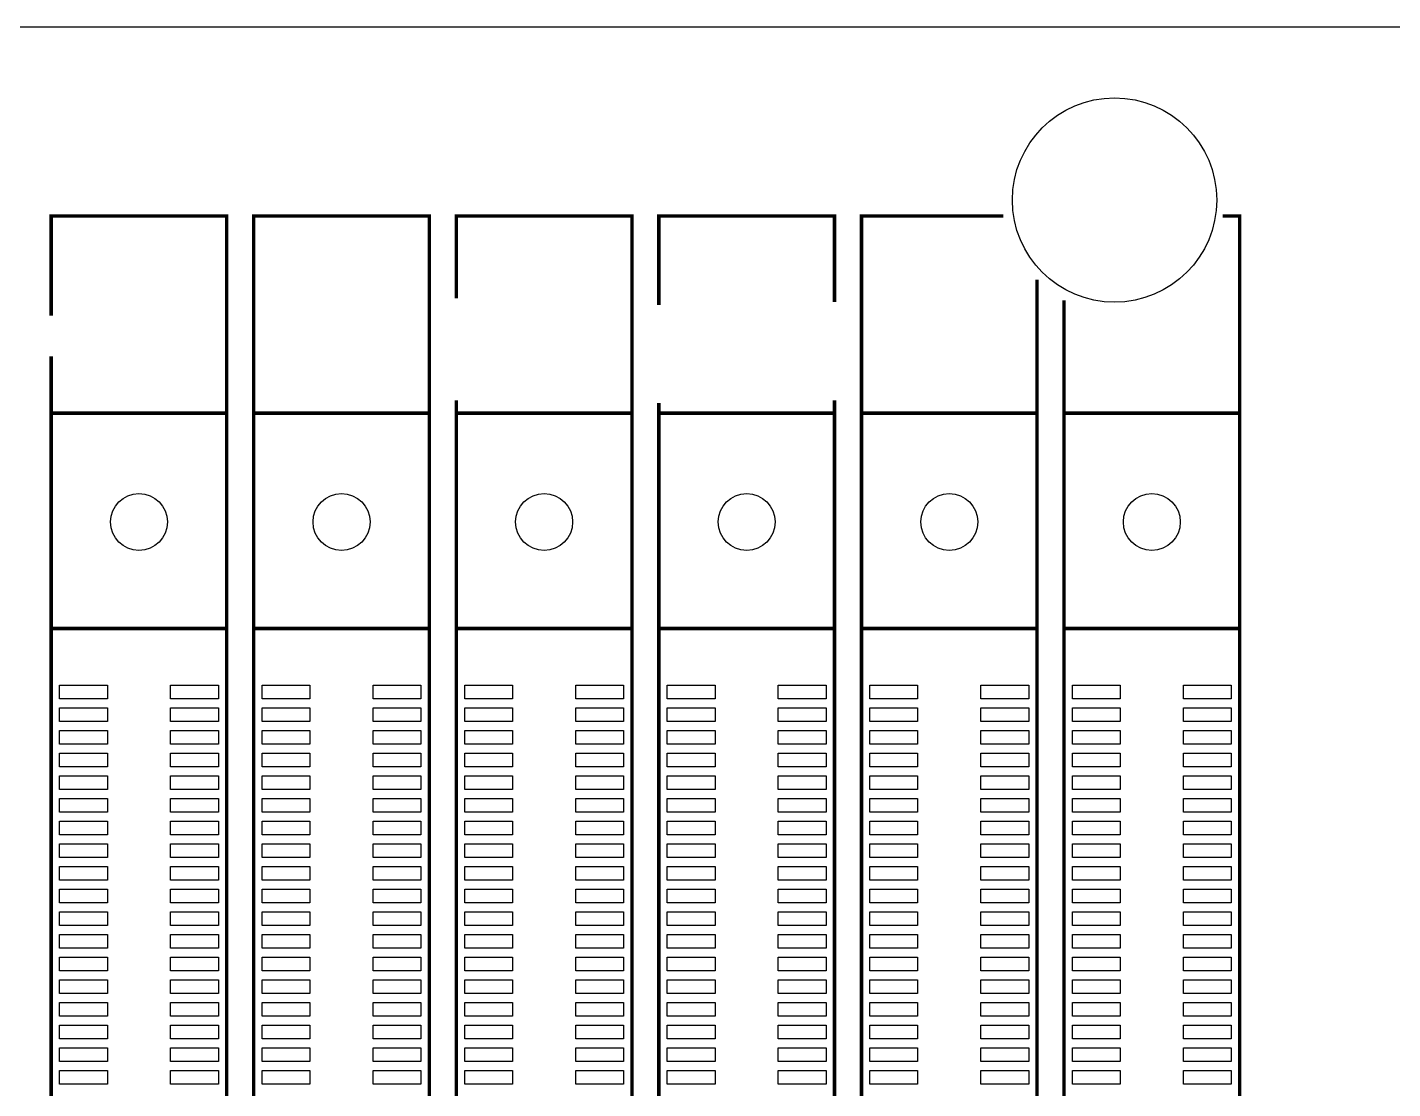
# Model space of a CAD drawing. Extents: x 0 to 344, y -1 to 330.
# Drawn here: x 126.9 to 187.1, y 283.4 to 330.2 of the extents above; entities that cross this region are included whole.
import ezdxf

# ---------------------------------------------------------------- set-up
doc = ezdxf.new("R2010")
doc.units = 0
for name, color, linetype in [('BOARD_GEOMETRY_OUTLINE', 2, 'CONTINUOUS'), ('PACKAGE_GEOMETRY_SILKSCREEN_TOP', 3, 'CONTINUOUS'), ('PIN_TOP', 4, 'CONTINUOUS')]:
    doc.layers.add(name, color=color, linetype=linetype)

msp = doc.modelspace()

# ---------------------------------------------------------------- linework, layer by layer
at = {"layer": 'BOARD_GEOMETRY_OUTLINE'}
msp.add_lwpolyline([(330.2, 328.200004, 0.414214), (328.200004, 330.2), (1.999996, 330.2, 0.414214), (0, 328.200004)], format="xyb", dxfattribs=at)
msp.add_lwpolyline([(0, 328.200004), (0, 1.999996, 0.414214), (1.999996, 0), (328.200004, 0, 0.414214), (330.2, 1.999996), (330.2, 328.200004, 0.414214), (328.200004, 330.2), (1.999996, 330.2, 0.414214)], format="xyb", close=True, dxfattribs=at)
at = {"layer": 'PACKAGE_GEOMETRY_SILKSCREEN_TOP', "const_width": 0.1524}
for points in [[(127.93091, 156.878274), (135.680958, 156.878274), (135.680958, 321.878198), (127.93091, 321.878198), (127.93091, 317.480188)], [(145.810986, 156.878274), (153.561034, 156.878274), (153.561034, 321.878198), (145.810986, 321.878198), (145.810986, 318.243712)], [(162.501072, 318.0842), (162.501072, 321.878198), (154.751024, 321.878198), (154.751024, 317.957454)], [(169.949368, 321.878198), (163.691062, 321.878198), (163.691062, 156.878274)], [(172.6311, 156.878274), (180.381148, 156.878274), (180.381148, 321.878198), (179.632102, 321.878198)], [(163.691062, 156.878274), (171.44111, 156.878274), (171.44111, 319.062608)], [(172.6311, 318.156336), (172.6311, 156.878274)], [(127.93091, 315.683646), (127.93091, 165.259004)], [(145.810986, 313.744102), (145.810986, 156.878274)], [(154.751024, 156.878274), (162.501072, 156.878274), (162.501072, 313.743848)], [(154.751024, 313.63285), (154.751024, 156.878274)], [(127.93091, 313.17819), (135.680958, 313.17819)], [(135.306054, 313.17819), (128.306068, 313.17819)], [(136.870948, 313.17819), (144.620996, 313.17819)], [(144.246092, 313.17819), (137.246106, 313.17819)], [(145.810986, 313.17819), (153.561034, 313.17819)], [(153.18613, 313.17819), (146.186144, 313.17819)], [(154.751024, 313.17819), (162.501072, 313.17819)], [(162.126168, 313.17819), (155.126182, 313.17819)], [(163.691062, 313.17819), (171.44111, 313.17819)], [(171.066206, 313.17819), (164.06622, 313.17819)], [(172.6311, 313.17819), (180.381148, 313.17819)], [(180.006244, 313.17819), (173.006258, 313.17819)], [(127.93091, 303.678336), (135.680958, 303.678336)], [(136.870948, 303.678336), (144.620996, 303.678336)], [(145.810986, 303.678336), (153.561034, 303.678336)], [(154.751024, 303.678336), (162.501072, 303.678336)], [(163.691062, 303.678336), (171.44111, 303.678336)], [(172.6311, 303.678336), (180.381148, 303.678336)]]:
    msp.add_lwpolyline(points, dxfattribs=at)
msp.add_lwpolyline([(136.870948, 156.878274), (144.620996, 156.878274), (144.620996, 321.878198), (136.870948, 321.878198)], close=True, dxfattribs=at)
at = {"layer": 'PIN_TOP'}
for points in [[(130.410204, 300.57344), (128.302004, 300.57344), (128.302004, 301.18304), (130.410204, 301.18304)], [(135.310118, 300.57344), (133.201918, 300.57344), (133.201918, 301.18304), (135.310118, 301.18304)], [(139.350242, 300.57344), (137.242042, 300.57344), (137.242042, 301.18304), (139.350242, 301.18304)], [(144.250156, 300.57344), (142.141956, 300.57344), (142.141956, 301.18304), (144.250156, 301.18304)], [(148.29028, 300.57344), (146.18208, 300.57344), (146.18208, 301.18304), (148.29028, 301.18304)], [(153.190194, 300.57344), (151.081994, 300.57344), (151.081994, 301.18304), (153.190194, 301.18304)], [(157.230318, 300.57344), (155.122118, 300.57344), (155.122118, 301.18304), (157.230318, 301.18304)], [(162.130232, 300.57344), (160.022032, 300.57344), (160.022032, 301.18304), (162.130232, 301.18304)], [(166.170356, 300.57344), (164.062156, 300.57344), (164.062156, 301.18304), (166.170356, 301.18304)], [(171.07027, 300.57344), (168.96207, 300.57344), (168.96207, 301.18304), (171.07027, 301.18304)], [(175.110394, 300.57344), (173.002194, 300.57344), (173.002194, 301.18304), (175.110394, 301.18304)], [(180.010308, 300.57344), (177.902108, 300.57344), (177.902108, 301.18304), (180.010308, 301.18304)], [(130.410204, 299.573442), (128.302004, 299.573442), (128.302004, 300.183042), (130.410204, 300.183042)], [(135.310118, 299.573442), (133.201918, 299.573442), (133.201918, 300.183042), (135.310118, 300.183042)], [(139.350242, 299.573442), (137.242042, 299.573442), (137.242042, 300.183042), (139.350242, 300.183042)], [(144.250156, 299.573442), (142.141956, 299.573442), (142.141956, 300.183042), (144.250156, 300.183042)], [(148.29028, 299.573442), (146.18208, 299.573442), (146.18208, 300.183042), (148.29028, 300.183042)], [(153.190194, 299.573442), (151.081994, 299.573442), (151.081994, 300.183042), (153.190194, 300.183042)], [(157.230318, 299.573442), (155.122118, 299.573442), (155.122118, 300.183042), (157.230318, 300.183042)], [(162.130232, 299.573442), (160.022032, 299.573442), (160.022032, 300.183042), (162.130232, 300.183042)], [(166.170356, 299.573442), (164.062156, 299.573442), (164.062156, 300.183042), (166.170356, 300.183042)], [(171.07027, 299.573442), (168.96207, 299.573442), (168.96207, 300.183042), (171.07027, 300.183042)], [(175.110394, 299.573442), (173.002194, 299.573442), (173.002194, 300.183042), (175.110394, 300.183042)], [(180.010308, 299.573442), (177.902108, 299.573442), (177.902108, 300.183042), (180.010308, 300.183042)], [(130.410204, 298.573444), (128.302004, 298.573444), (128.302004, 299.183044), (130.410204, 299.183044)], [(135.310118, 298.573444), (133.201918, 298.573444), (133.201918, 299.183044), (135.310118, 299.183044)], [(139.350242, 298.573444), (137.242042, 298.573444), (137.242042, 299.183044), (139.350242, 299.183044)], [(144.250156, 298.573444), (142.141956, 298.573444), (142.141956, 299.183044), (144.250156, 299.183044)], [(148.29028, 298.573444), (146.18208, 298.573444), (146.18208, 299.183044), (148.29028, 299.183044)], [(153.190194, 298.573444), (151.081994, 298.573444), (151.081994, 299.183044), (153.190194, 299.183044)], [(157.230318, 298.573444), (155.122118, 298.573444), (155.122118, 299.183044), (157.230318, 299.183044)], [(162.130232, 298.573444), (160.022032, 298.573444), (160.022032, 299.183044), (162.130232, 299.183044)], [(166.170356, 298.573444), (164.062156, 298.573444), (164.062156, 299.183044), (166.170356, 299.183044)], [(171.07027, 298.573444), (168.96207, 298.573444), (168.96207, 299.183044), (171.07027, 299.183044)], [(175.110394, 298.573444), (173.002194, 298.573444), (173.002194, 299.183044), (175.110394, 299.183044)], [(180.010308, 298.573444), (177.902108, 298.573444), (177.902108, 299.183044), (180.010308, 299.183044)], [(130.410204, 297.573446), (128.302004, 297.573446), (128.302004, 298.183046), (130.410204, 298.183046)], [(135.310118, 297.573446), (133.201918, 297.573446), (133.201918, 298.183046), (135.310118, 298.183046)], [(139.350242, 297.573446), (137.242042, 297.573446), (137.242042, 298.183046), (139.350242, 298.183046)], [(144.250156, 297.573446), (142.141956, 297.573446), (142.141956, 298.183046), (144.250156, 298.183046)], [(148.29028, 297.573446), (146.18208, 297.573446), (146.18208, 298.183046), (148.29028, 298.183046)], [(153.190194, 297.573446), (151.081994, 297.573446), (151.081994, 298.183046), (153.190194, 298.183046)], [(157.230318, 297.573446), (155.122118, 297.573446), (155.122118, 298.183046), (157.230318, 298.183046)], [(162.130232, 297.573446), (160.022032, 297.573446), (160.022032, 298.183046), (162.130232, 298.183046)], [(166.170356, 297.573446), (164.062156, 297.573446), (164.062156, 298.183046), (166.170356, 298.183046)], [(171.07027, 297.573446), (168.96207, 297.573446), (168.96207, 298.183046), (171.07027, 298.183046)], [(175.110394, 297.573446), (173.002194, 297.573446), (173.002194, 298.183046), (175.110394, 298.183046)], [(180.010308, 297.573446), (177.902108, 297.573446), (177.902108, 298.183046), (180.010308, 298.183046)], [(130.410204, 296.573448), (128.302004, 296.573448), (128.302004, 297.183048), (130.410204, 297.183048)], [(135.310118, 296.573448), (133.201918, 296.573448), (133.201918, 297.183048), (135.310118, 297.183048)], [(139.350242, 296.573448), (137.242042, 296.573448), (137.242042, 297.183048), (139.350242, 297.183048)], [(144.250156, 296.573448), (142.141956, 296.573448), (142.141956, 297.183048), (144.250156, 297.183048)], [(148.29028, 296.573448), (146.18208, 296.573448), (146.18208, 297.183048), (148.29028, 297.183048)], [(153.190194, 296.573448), (151.081994, 296.573448), (151.081994, 297.183048), (153.190194, 297.183048)], [(157.230318, 296.573448), (155.122118, 296.573448), (155.122118, 297.183048), (157.230318, 297.183048)], [(162.130232, 296.573448), (160.022032, 296.573448), (160.022032, 297.183048), (162.130232, 297.183048)], [(166.170356, 296.573448), (164.062156, 296.573448), (164.062156, 297.183048), (166.170356, 297.183048)], [(171.07027, 296.573448), (168.96207, 296.573448), (168.96207, 297.183048), (171.07027, 297.183048)], [(175.110394, 296.573448), (173.002194, 296.573448), (173.002194, 297.183048), (175.110394, 297.183048)], [(180.010308, 296.573448), (177.902108, 296.573448), (177.902108, 297.183048), (180.010308, 297.183048)], [(130.410204, 295.57345), (128.302004, 295.57345), (128.302004, 296.18305), (130.410204, 296.18305)], [(135.310118, 295.57345), (133.201918, 295.57345), (133.201918, 296.18305), (135.310118, 296.18305)], [(139.350242, 295.57345), (137.242042, 295.57345), (137.242042, 296.18305), (139.350242, 296.18305)], [(144.250156, 295.57345), (142.141956, 295.57345), (142.141956, 296.18305), (144.250156, 296.18305)], [(148.29028, 295.57345), (146.18208, 295.57345), (146.18208, 296.18305), (148.29028, 296.18305)], [(153.190194, 295.57345), (151.081994, 295.57345), (151.081994, 296.18305), (153.190194, 296.18305)], [(157.230318, 295.57345), (155.122118, 295.57345), (155.122118, 296.18305), (157.230318, 296.18305)], [(162.130232, 295.57345), (160.022032, 295.57345), (160.022032, 296.18305), (162.130232, 296.18305)], [(166.170356, 295.57345), (164.062156, 295.57345), (164.062156, 296.18305), (166.170356, 296.18305)], [(171.07027, 295.57345), (168.96207, 295.57345), (168.96207, 296.18305), (171.07027, 296.18305)], [(175.110394, 295.57345), (173.002194, 295.57345), (173.002194, 296.18305), (175.110394, 296.18305)], [(180.010308, 295.57345), (177.902108, 295.57345), (177.902108, 296.18305), (180.010308, 296.18305)], [(130.410204, 294.573452), (128.302004, 294.573452), (128.302004, 295.183052), (130.410204, 295.183052)], [(135.310118, 294.573452), (133.201918, 294.573452), (133.201918, 295.183052), (135.310118, 295.183052)], [(139.350242, 294.573452), (137.242042, 294.573452), (137.242042, 295.183052), (139.350242, 295.183052)], [(144.250156, 294.573452), (142.141956, 294.573452), (142.141956, 295.183052), (144.250156, 295.183052)], [(148.29028, 294.573452), (146.18208, 294.573452), (146.18208, 295.183052), (148.29028, 295.183052)], [(153.190194, 294.573452), (151.081994, 294.573452), (151.081994, 295.183052), (153.190194, 295.183052)], [(157.230318, 294.573452), (155.122118, 294.573452), (155.122118, 295.183052), (157.230318, 295.183052)], [(162.130232, 294.573452), (160.022032, 294.573452), (160.022032, 295.183052), (162.130232, 295.183052)], [(166.170356, 294.573452), (164.062156, 294.573452), (164.062156, 295.183052), (166.170356, 295.183052)], [(171.07027, 294.573452), (168.96207, 294.573452), (168.96207, 295.183052), (171.07027, 295.183052)], [(175.110394, 294.573452), (173.002194, 294.573452), (173.002194, 295.183052), (175.110394, 295.183052)], [(180.010308, 294.573452), (177.902108, 294.573452), (177.902108, 295.183052), (180.010308, 295.183052)], [(130.410204, 293.573454), (128.302004, 293.573454), (128.302004, 294.183054), (130.410204, 294.183054)], [(135.310118, 293.573454), (133.201918, 293.573454), (133.201918, 294.183054), (135.310118, 294.183054)], [(139.350242, 293.573454), (137.242042, 293.573454), (137.242042, 294.183054), (139.350242, 294.183054)], [(144.250156, 293.573454), (142.141956, 293.573454), (142.141956, 294.183054), (144.250156, 294.183054)], [(148.29028, 293.573454), (146.18208, 293.573454), (146.18208, 294.183054), (148.29028, 294.183054)], [(153.190194, 293.573454), (151.081994, 293.573454), (151.081994, 294.183054), (153.190194, 294.183054)], [(157.230318, 293.573454), (155.122118, 293.573454), (155.122118, 294.183054), (157.230318, 294.183054)], [(162.130232, 293.573454), (160.022032, 293.573454), (160.022032, 294.183054), (162.130232, 294.183054)], [(166.170356, 293.573454), (164.062156, 293.573454), (164.062156, 294.183054), (166.170356, 294.183054)], [(171.07027, 293.573454), (168.96207, 293.573454), (168.96207, 294.183054), (171.07027, 294.183054)], [(175.110394, 293.573454), (173.002194, 293.573454), (173.002194, 294.183054), (175.110394, 294.183054)], [(180.010308, 293.573454), (177.902108, 293.573454), (177.902108, 294.183054), (180.010308, 294.183054)], [(130.410204, 292.573456), (128.302004, 292.573456), (128.302004, 293.183056), (130.410204, 293.183056)], [(135.310118, 292.573456), (133.201918, 292.573456), (133.201918, 293.183056), (135.310118, 293.183056)], [(139.350242, 292.573456), (137.242042, 292.573456), (137.242042, 293.183056), (139.350242, 293.183056)], [(144.250156, 292.573456), (142.141956, 292.573456), (142.141956, 293.183056), (144.250156, 293.183056)], [(148.29028, 292.573456), (146.18208, 292.573456), (146.18208, 293.183056), (148.29028, 293.183056)], [(153.190194, 292.573456), (151.081994, 292.573456), (151.081994, 293.183056), (153.190194, 293.183056)], [(157.230318, 292.573456), (155.122118, 292.573456), (155.122118, 293.183056), (157.230318, 293.183056)], [(162.130232, 292.573456), (160.022032, 292.573456), (160.022032, 293.183056), (162.130232, 293.183056)], [(166.170356, 292.573456), (164.062156, 292.573456), (164.062156, 293.183056), (166.170356, 293.183056)], [(171.07027, 292.573456), (168.96207, 292.573456), (168.96207, 293.183056), (171.07027, 293.183056)], [(175.110394, 292.573456), (173.002194, 292.573456), (173.002194, 293.183056), (175.110394, 293.183056)], [(180.010308, 292.573456), (177.902108, 292.573456), (177.902108, 293.183056), (180.010308, 293.183056)], [(130.410204, 291.573458), (128.302004, 291.573458), (128.302004, 292.183058), (130.410204, 292.183058)], [(135.310118, 291.573458), (133.201918, 291.573458), (133.201918, 292.183058), (135.310118, 292.183058)], [(139.350242, 291.573458), (137.242042, 291.573458), (137.242042, 292.183058), (139.350242, 292.183058)], [(144.250156, 291.573458), (142.141956, 291.573458), (142.141956, 292.183058), (144.250156, 292.183058)], [(148.29028, 291.573458), (146.18208, 291.573458), (146.18208, 292.183058), (148.29028, 292.183058)], [(153.190194, 291.573458), (151.081994, 291.573458), (151.081994, 292.183058), (153.190194, 292.183058)], [(157.230318, 291.573458), (155.122118, 291.573458), (155.122118, 292.183058), (157.230318, 292.183058)], [(162.130232, 291.573458), (160.022032, 291.573458), (160.022032, 292.183058), (162.130232, 292.183058)], [(166.170356, 291.573458), (164.062156, 291.573458), (164.062156, 292.183058), (166.170356, 292.183058)], [(171.07027, 291.573458), (168.96207, 291.573458), (168.96207, 292.183058), (171.07027, 292.183058)], [(175.110394, 291.573458), (173.002194, 291.573458), (173.002194, 292.183058), (175.110394, 292.183058)], [(180.010308, 291.573458), (177.902108, 291.573458), (177.902108, 292.183058), (180.010308, 292.183058)], [(130.410204, 290.57346), (128.302004, 290.57346), (128.302004, 291.18306), (130.410204, 291.18306)], [(135.310118, 290.57346), (133.201918, 290.57346), (133.201918, 291.18306), (135.310118, 291.18306)], [(139.350242, 290.57346), (137.242042, 290.57346), (137.242042, 291.18306), (139.350242, 291.18306)], [(144.250156, 290.57346), (142.141956, 290.57346), (142.141956, 291.18306), (144.250156, 291.18306)], [(148.29028, 290.57346), (146.18208, 290.57346), (146.18208, 291.18306), (148.29028, 291.18306)], [(153.190194, 290.57346), (151.081994, 290.57346), (151.081994, 291.18306), (153.190194, 291.18306)], [(157.230318, 290.57346), (155.122118, 290.57346), (155.122118, 291.18306), (157.230318, 291.18306)], [(162.130232, 290.57346), (160.022032, 290.57346), (160.022032, 291.18306), (162.130232, 291.18306)], [(166.170356, 290.57346), (164.062156, 290.57346), (164.062156, 291.18306), (166.170356, 291.18306)], [(171.07027, 290.57346), (168.96207, 290.57346), (168.96207, 291.18306), (171.07027, 291.18306)], [(175.110394, 290.57346), (173.002194, 290.57346), (173.002194, 291.18306), (175.110394, 291.18306)], [(180.010308, 290.57346), (177.902108, 290.57346), (177.902108, 291.18306), (180.010308, 291.18306)], [(130.410204, 289.573462), (128.302004, 289.573462), (128.302004, 290.183062), (130.410204, 290.183062)], [(135.310118, 289.573462), (133.201918, 289.573462), (133.201918, 290.183062), (135.310118, 290.183062)], [(139.350242, 289.573462), (137.242042, 289.573462), (137.242042, 290.183062), (139.350242, 290.183062)], [(144.250156, 289.573462), (142.141956, 289.573462), (142.141956, 290.183062), (144.250156, 290.183062)], [(148.29028, 289.573462), (146.18208, 289.573462), (146.18208, 290.183062), (148.29028, 290.183062)], [(153.190194, 289.573462), (151.081994, 289.573462), (151.081994, 290.183062), (153.190194, 290.183062)], [(157.230318, 289.573462), (155.122118, 289.573462), (155.122118, 290.183062), (157.230318, 290.183062)], [(162.130232, 289.573462), (160.022032, 289.573462), (160.022032, 290.183062), (162.130232, 290.183062)], [(166.170356, 289.573462), (164.062156, 289.573462), (164.062156, 290.183062), (166.170356, 290.183062)], [(171.07027, 289.573462), (168.96207, 289.573462), (168.96207, 290.183062), (171.07027, 290.183062)], [(175.110394, 289.573462), (173.002194, 289.573462), (173.002194, 290.183062), (175.110394, 290.183062)], [(180.010308, 289.573462), (177.902108, 289.573462), (177.902108, 290.183062), (180.010308, 290.183062)], [(130.410204, 288.573464), (128.302004, 288.573464), (128.302004, 289.183064), (130.410204, 289.183064)], [(135.310118, 288.573464), (133.201918, 288.573464), (133.201918, 289.183064), (135.310118, 289.183064)], [(139.350242, 288.573464), (137.242042, 288.573464), (137.242042, 289.183064), (139.350242, 289.183064)], [(144.250156, 288.573464), (142.141956, 288.573464), (142.141956, 289.183064), (144.250156, 289.183064)], [(148.29028, 288.573464), (146.18208, 288.573464), (146.18208, 289.183064), (148.29028, 289.183064)], [(153.190194, 288.573464), (151.081994, 288.573464), (151.081994, 289.183064), (153.190194, 289.183064)], [(157.230318, 288.573464), (155.122118, 288.573464), (155.122118, 289.183064), (157.230318, 289.183064)], [(162.130232, 288.573464), (160.022032, 288.573464), (160.022032, 289.183064), (162.130232, 289.183064)], [(166.170356, 288.573464), (164.062156, 288.573464), (164.062156, 289.183064), (166.170356, 289.183064)], [(171.07027, 288.573464), (168.96207, 288.573464), (168.96207, 289.183064), (171.07027, 289.183064)], [(175.110394, 288.573464), (173.002194, 288.573464), (173.002194, 289.183064), (175.110394, 289.183064)], [(180.010308, 288.573464), (177.902108, 288.573464), (177.902108, 289.183064), (180.010308, 289.183064)], [(130.410204, 287.573466), (128.302004, 287.573466), (128.302004, 288.183066), (130.410204, 288.183066)], [(135.310118, 287.573466), (133.201918, 287.573466), (133.201918, 288.183066), (135.310118, 288.183066)], [(139.350242, 287.573466), (137.242042, 287.573466), (137.242042, 288.183066), (139.350242, 288.183066)], [(144.250156, 287.573466), (142.141956, 287.573466), (142.141956, 288.183066), (144.250156, 288.183066)], [(148.29028, 287.573466), (146.18208, 287.573466), (146.18208, 288.183066), (148.29028, 288.183066)], [(153.190194, 287.573466), (151.081994, 287.573466), (151.081994, 288.183066), (153.190194, 288.183066)], [(157.230318, 287.573466), (155.122118, 287.573466), (155.122118, 288.183066), (157.230318, 288.183066)], [(162.130232, 287.573466), (160.022032, 287.573466), (160.022032, 288.183066), (162.130232, 288.183066)], [(166.170356, 287.573466), (164.062156, 287.573466), (164.062156, 288.183066), (166.170356, 288.183066)], [(171.07027, 287.573466), (168.96207, 287.573466), (168.96207, 288.183066), (171.07027, 288.183066)], [(175.110394, 287.573466), (173.002194, 287.573466), (173.002194, 288.183066), (175.110394, 288.183066)], [(180.010308, 287.573466), (177.902108, 287.573466), (177.902108, 288.183066), (180.010308, 288.183066)], [(130.410204, 286.573468), (128.302004, 286.573468), (128.302004, 287.183068), (130.410204, 287.183068)], [(135.310118, 286.573468), (133.201918, 286.573468), (133.201918, 287.183068), (135.310118, 287.183068)], [(139.350242, 286.573468), (137.242042, 286.573468), (137.242042, 287.183068), (139.350242, 287.183068)], [(144.250156, 286.573468), (142.141956, 286.573468), (142.141956, 287.183068), (144.250156, 287.183068)], [(148.29028, 286.573468), (146.18208, 286.573468), (146.18208, 287.183068), (148.29028, 287.183068)], [(153.190194, 286.573468), (151.081994, 286.573468), (151.081994, 287.183068), (153.190194, 287.183068)], [(157.230318, 286.573468), (155.122118, 286.573468), (155.122118, 287.183068), (157.230318, 287.183068)], [(162.130232, 286.573468), (160.022032, 286.573468), (160.022032, 287.183068), (162.130232, 287.183068)], [(166.170356, 286.573468), (164.062156, 286.573468), (164.062156, 287.183068), (166.170356, 287.183068)], [(171.07027, 286.573468), (168.96207, 286.573468), (168.96207, 287.183068), (171.07027, 287.183068)], [(175.110394, 286.573468), (173.002194, 286.573468), (173.002194, 287.183068), (175.110394, 287.183068)], [(180.010308, 286.573468), (177.902108, 286.573468), (177.902108, 287.183068), (180.010308, 287.183068)], [(130.410204, 285.57347), (128.302004, 285.57347), (128.302004, 286.18307), (130.410204, 286.18307)], [(135.310118, 285.57347), (133.201918, 285.57347), (133.201918, 286.18307), (135.310118, 286.18307)], [(139.350242, 285.57347), (137.242042, 285.57347), (137.242042, 286.18307), (139.350242, 286.18307)], [(144.250156, 285.57347), (142.141956, 285.57347), (142.141956, 286.18307), (144.250156, 286.18307)], [(148.29028, 285.57347), (146.18208, 285.57347), (146.18208, 286.18307), (148.29028, 286.18307)], [(153.190194, 285.57347), (151.081994, 285.57347), (151.081994, 286.18307), (153.190194, 286.18307)], [(157.230318, 285.57347), (155.122118, 285.57347), (155.122118, 286.18307), (157.230318, 286.18307)], [(162.130232, 285.57347), (160.022032, 285.57347), (160.022032, 286.18307), (162.130232, 286.18307)], [(166.170356, 285.57347), (164.062156, 285.57347), (164.062156, 286.18307), (166.170356, 286.18307)], [(171.07027, 285.57347), (168.96207, 285.57347), (168.96207, 286.18307), (171.07027, 286.18307)], [(175.110394, 285.57347), (173.002194, 285.57347), (173.002194, 286.18307), (175.110394, 286.18307)], [(180.010308, 285.57347), (177.902108, 285.57347), (177.902108, 286.18307), (180.010308, 286.18307)], [(130.410204, 284.573472), (128.302004, 284.573472), (128.302004, 285.183072), (130.410204, 285.183072)], [(135.310118, 284.573472), (133.201918, 284.573472), (133.201918, 285.183072), (135.310118, 285.183072)], [(139.350242, 284.573472), (137.242042, 284.573472), (137.242042, 285.183072), (139.350242, 285.183072)], [(144.250156, 284.573472), (142.141956, 284.573472), (142.141956, 285.183072), (144.250156, 285.183072)], [(148.29028, 284.573472), (146.18208, 284.573472), (146.18208, 285.183072), (148.29028, 285.183072)], [(153.190194, 284.573472), (151.081994, 284.573472), (151.081994, 285.183072), (153.190194, 285.183072)], [(157.230318, 284.573472), (155.122118, 284.573472), (155.122118, 285.183072), (157.230318, 285.183072)], [(162.130232, 284.573472), (160.022032, 284.573472), (160.022032, 285.183072), (162.130232, 285.183072)], [(166.170356, 284.573472), (164.062156, 284.573472), (164.062156, 285.183072), (166.170356, 285.183072)], [(171.07027, 284.573472), (168.96207, 284.573472), (168.96207, 285.183072), (171.07027, 285.183072)], [(175.110394, 284.573472), (173.002194, 284.573472), (173.002194, 285.183072), (175.110394, 285.183072)], [(180.010308, 284.573472), (177.902108, 284.573472), (177.902108, 285.183072), (180.010308, 285.183072)], [(130.410204, 283.573474), (128.302004, 283.573474), (128.302004, 284.183074), (130.410204, 284.183074)], [(135.310118, 283.573474), (133.201918, 283.573474), (133.201918, 284.183074), (135.310118, 284.183074)], [(139.350242, 283.573474), (137.242042, 283.573474), (137.242042, 284.183074), (139.350242, 284.183074)], [(144.250156, 283.573474), (142.141956, 283.573474), (142.141956, 284.183074), (144.250156, 284.183074)], [(148.29028, 283.573474), (146.18208, 283.573474), (146.18208, 284.183074), (148.29028, 284.183074)], [(153.190194, 283.573474), (151.081994, 283.573474), (151.081994, 284.183074), (153.190194, 284.183074)], [(157.230318, 283.573474), (155.122118, 283.573474), (155.122118, 284.183074), (157.230318, 284.183074)], [(162.130232, 283.573474), (160.022032, 283.573474), (160.022032, 284.183074), (162.130232, 284.183074)], [(166.170356, 283.573474), (164.062156, 283.573474), (164.062156, 284.183074), (166.170356, 284.183074)], [(171.07027, 283.573474), (168.96207, 283.573474), (168.96207, 284.183074), (171.07027, 284.183074)], [(175.110394, 283.573474), (173.002194, 283.573474), (173.002194, 284.183074), (175.110394, 284.183074)], [(180.010308, 283.573474), (177.902108, 283.573474), (177.902108, 284.183074), (180.010308, 284.183074)]]:
    msp.add_lwpolyline(points, close=True, dxfattribs=at)
for centre, radius in [((174.85995, 322.58), 4.5085), ((131.805934, 308.378352), 1.2573), ((140.745972, 308.378352), 1.2573), ((149.68601, 308.378352), 1.2573), ((158.626048, 308.378352), 1.2573), ((167.566086, 308.378352), 1.2573), ((176.506124, 308.378352), 1.2573)]:
    msp.add_circle(centre, radius, dxfattribs=at)

doc.saveas('drawing.dxf')
